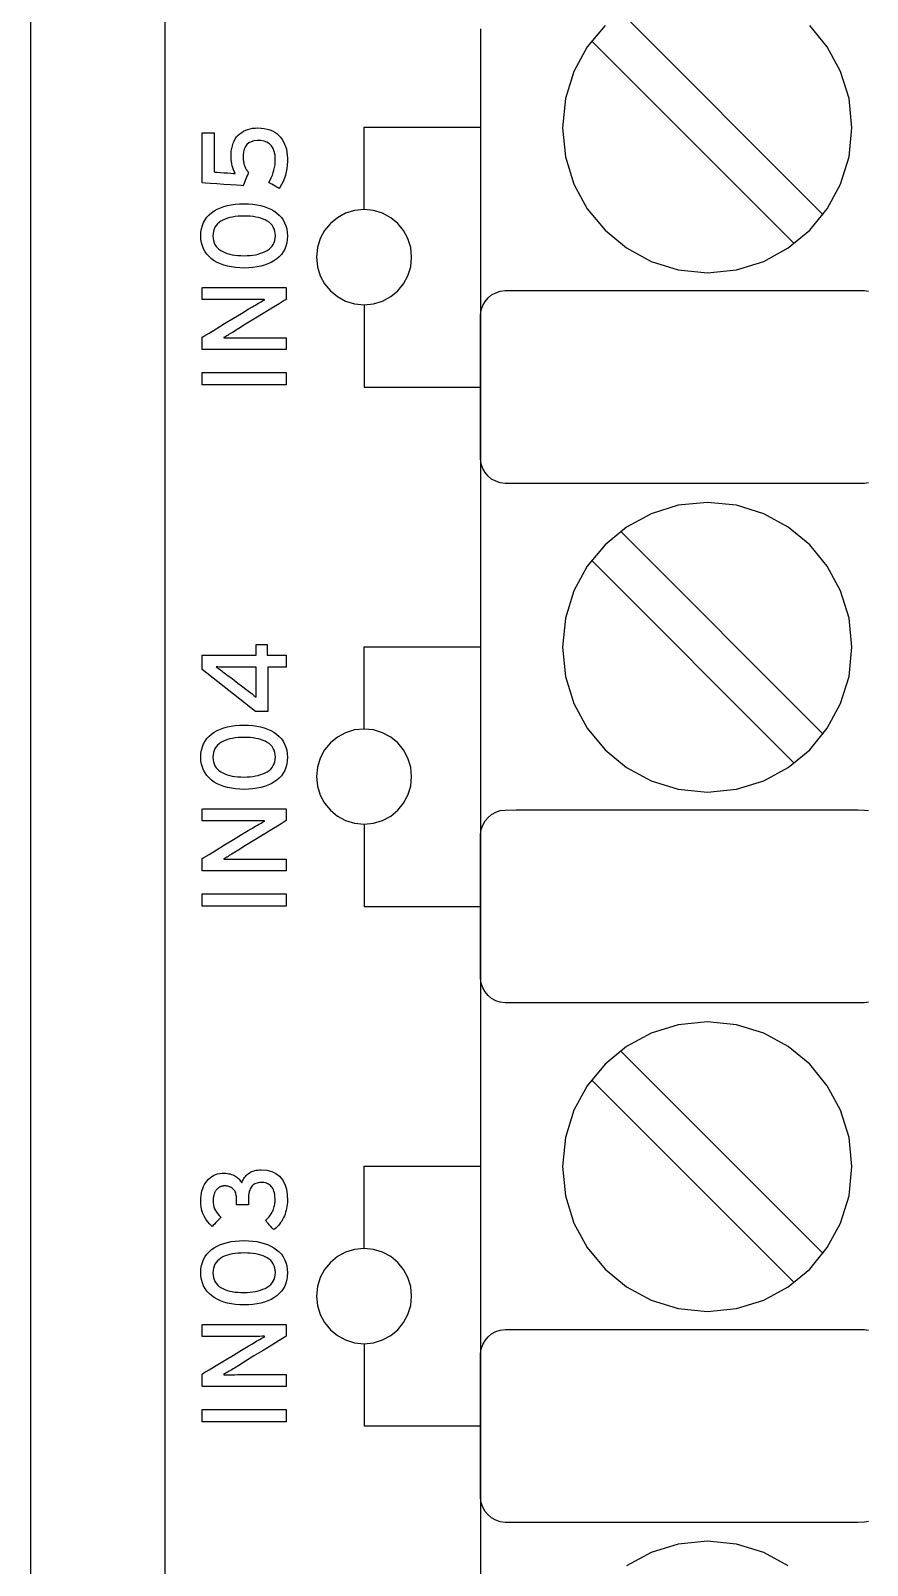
# Model space of a CAD drawing. Extents: x 1 to 47.7, y 0.2 to 35.
# Drawn here: x 31.778 to 32.745, y 10.574 to 12.347 of the extents above; entities that cross this region are included whole.
import ezdxf

# ---------------------------------------------------------------- set-up
doc = ezdxf.new("R2010")
doc.units = 0
doc.header["$MEASUREMENT"] = 0
doc.layers.add('8_0_____DWG', color=7, linetype='CONTINUOUS')

msp = doc.modelspace()

# ---------------------------------------------------------------- linework, layer by layer
at = {"layer": '8_0_____DWG'}
for points in [[(31.778, 10.4848), (31.778, 10.8852), (31.778, 11.2856), (31.778, 11.6853), (31.778, 12.0833), (31.778, 12.2815), (31.778, 12.479), (31.778, 12.6758), (31.778, 12.8716), (31.778, 13.0665), (31.778, 13.2603), (31.778, 13.453), (31.778, 13.6443), (31.778, 13.8343), (31.778, 14.0228)], [(31.9334, 10.5305), (31.9334, 10.6489), (31.9334, 10.7661), (31.9334, 10.8819), (31.9334, 10.9963), (31.9334, 11.1093), (31.9334, 11.2207), (31.9334, 11.3305), (31.9334, 11.4387), (31.9334, 11.5451), (31.9334, 11.6498), (31.9334, 11.7526), (31.9334, 11.8535), (31.9334, 11.9524), (31.9334, 12.0493), (31.9334, 12.144), (31.9334, 12.2366), (31.9334, 12.327), (31.9334, 12.4151)], [(32.6938, 12.1343), (32.4595, 12.3686)], [(32.298, 12.349), (32.298, 12.2325), (32.298, 12.1112), (32.298, 11.9854), (32.298, 11.8556), (32.298, 11.7222), (32.298, 11.5857), (32.298, 11.4465), (32.298, 11.3051), (32.298, 11.0174), (32.298, 10.7261), (32.298, 10.4349)], [(32.4418, 12.353), (32.4213, 12.3282), (32.4059, 12.2998), (32.3961, 12.2684), (32.3927, 12.2347), (32.3961, 12.201), (32.4059, 12.1695), (32.4213, 12.1411), (32.4418, 12.1163), (32.4666, 12.0959), (32.495, 12.0804), (32.5264, 12.0707), (32.5601, 12.0673), (32.5938, 12.0707), (32.6252, 12.0804), (32.6536, 12.0959), (32.6783, 12.1163), (32.6987, 12.1411), (32.7141, 12.1695), (32.7238, 12.201), (32.7272, 12.2347), (32.7238, 12.2684), (32.7141, 12.2998), (32.6987, 12.3282), (32.6783, 12.353)], [(32.6604, 12.1009), (32.4261, 12.3351)], [(32.1633, 12.1402), (32.1633, 12.2352), (32.298, 12.2352)], [(32.7462, 11.8246), (32.7416, 11.8239), (32.7341, 11.8238), (32.7019, 11.8238), (32.6478, 11.8238), (32.5801, 11.8238), (32.5071, 11.8238), (32.4371, 11.8238), (32.3783, 11.8238), (32.339, 11.8238), (32.3262, 11.8238), (32.3206, 11.8245), (32.3155, 11.8263), (32.3107, 11.8289), (32.3066, 11.8323), (32.3031, 11.8365), (32.3005, 11.8412), (32.2987, 11.8465), (32.2978, 11.8521), (32.2978, 11.8571), (32.2978, 11.8713), (32.2978, 11.8936), (32.2978, 11.9208), (32.2978, 11.9497), (32.2978, 11.9769), (32.2978, 11.9992), (32.2978, 12.0134), (32.2978, 12.0183), (32.2987, 12.024), (32.3005, 12.0292), (32.3031, 12.034), (32.3066, 12.0382), (32.3107, 12.0416), (32.3155, 12.0442), (32.3206, 12.0459), (32.3262, 12.0466), (32.339, 12.0467), (32.3783, 12.0467), (32.4371, 12.0467), (32.5071, 12.0467), (32.5801, 12.0467), (32.6478, 12.0467), (32.7019, 12.0467), (32.7341, 12.0467), (32.7416, 12.0466), (32.7463, 12.0459)], [(32.1633, 12.0302), (32.1633, 11.9352), (32.298, 11.9352)], [(32.0733, 11.9378), (31.9761, 11.9378), (31.9761, 11.9519), (32.0733, 11.9519), (32.0733, 11.9378)], [(32.6938, 11.5343), (32.4595, 11.7686)], [(32.6604, 11.5009), (32.4261, 11.7351)], [(32.0515, 11.6253), (32.0733, 11.6253), (32.0733, 11.6116), (32.0519, 11.6116), (32.0519, 11.5606), (32.038, 11.5606), (31.9761, 11.6091), (31.9761, 11.6253), (32.0386, 11.6253), (32.0386, 11.6377), (32.0515, 11.6377), (32.0515, 11.6253)], [(32.1633, 11.5402), (32.1633, 11.6352), (32.298, 11.6352)], [(32.7462, 11.2246), (32.7416, 11.2239), (32.7341, 11.2238), (32.7019, 11.2238), (32.6478, 11.2238), (32.5801, 11.2238), (32.5071, 11.2238), (32.4371, 11.2238), (32.3783, 11.2238), (32.339, 11.2238), (32.3262, 11.2238), (32.3206, 11.2245), (32.3155, 11.2262), (32.3107, 11.2289), (32.3066, 11.2323), (32.3031, 11.2365), (32.3005, 11.2412), (32.2987, 11.2465), (32.2978, 11.2521), (32.2978, 11.2571), (32.2978, 11.2713), (32.2978, 11.2936), (32.2978, 11.3208), (32.2978, 11.3497), (32.2978, 11.3769), (32.2978, 11.3992), (32.2978, 11.4134), (32.2978, 11.4183), (32.2987, 11.424), (32.3005, 11.4292), (32.3031, 11.434), (32.3066, 11.4381), (32.3107, 11.4416), (32.3155, 11.4442), (32.3206, 11.4459), (32.3262, 11.4466), (32.339, 11.4467), (32.3783, 11.4467), (32.4371, 11.4467), (32.5071, 11.4467), (32.5801, 11.4467), (32.6478, 11.4467), (32.7019, 11.4467), (32.7341, 11.4467), (32.7416, 11.4466), (32.7463, 11.4459)], [(32.1633, 11.4302), (32.1633, 11.3352), (32.298, 11.3352)], [(32.0733, 11.3356), (31.9761, 11.3356), (31.9761, 11.3497), (32.0733, 11.3497), (32.0733, 11.3356)], [(32.6938, 10.9343), (32.4595, 11.1686)], [(32.6604, 10.9009), (32.4261, 11.1351)], [(32.1633, 10.9402), (32.1633, 11.0352), (32.298, 11.0352)], [(32.7462, 10.6246), (32.7416, 10.6239), (32.7341, 10.6238), (32.7019, 10.6238), (32.6478, 10.6238), (32.5801, 10.6238), (32.5071, 10.6238), (32.4371, 10.6238), (32.3783, 10.6238), (32.3389, 10.6238), (32.3262, 10.6238), (32.3206, 10.6245), (32.3155, 10.6262), (32.3107, 10.6289), (32.3066, 10.6323), (32.3031, 10.6365), (32.3005, 10.6412), (32.2987, 10.6465), (32.2978, 10.6521), (32.2978, 10.6571), (32.2978, 10.6713), (32.2978, 10.6936), (32.2978, 10.7208), (32.2978, 10.7497), (32.2978, 10.7769), (32.2978, 10.7992), (32.2978, 10.8134), (32.2978, 10.8183), (32.2987, 10.824), (32.3005, 10.8292), (32.3031, 10.834), (32.3066, 10.8381), (32.3107, 10.8416), (32.3155, 10.8442), (32.3206, 10.8459), (32.3262, 10.8466), (32.3389, 10.8467), (32.3783, 10.8467), (32.4371, 10.8467), (32.5071, 10.8467), (32.5801, 10.8467), (32.6478, 10.8467), (32.7019, 10.8467), (32.7341, 10.8467), (32.7416, 10.8466), (32.7463, 10.8459)], [(32.1633, 10.8302), (32.1633, 10.7352), (32.298, 10.7352)], [(32.0733, 10.7401), (31.9761, 10.7401), (31.9761, 10.7542), (32.0733, 10.7542), (32.0733, 10.7401)], [(32.6536, 10.5734), (32.6252, 10.5888), (32.5938, 10.5986), (32.5601, 10.602), (32.5264, 10.5986), (32.495, 10.5888), (32.4666, 10.5734)]]:
    msp.add_lwpolyline(points, dxfattribs=at)
for points in [[(32.0403, 12.2345), (32.0442, 12.2343), (32.0479, 12.2339), (32.0513, 12.2332), (32.0545, 12.2323), (32.0574, 12.2311), (32.0601, 12.2296), (32.0626, 12.2279), (32.0648, 12.2259), (32.0668, 12.2237), (32.0686, 12.2212), (32.0701, 12.2186), (32.0715, 12.2159), (32.0726, 12.2129), (32.0735, 12.2098), (32.0741, 12.2065), (32.0746, 12.2031), (32.0748, 12.1994), (32.0748, 12.1956), (32.0746, 12.1916), (32.0741, 12.1877), (32.0734, 12.1838), (32.0724, 12.1801), (32.0712, 12.1764), (32.0697, 12.1727), (32.0679, 12.1692), (32.066, 12.1657), (32.0651, 12.1647), (32.0641, 12.1652), (32.0626, 12.1661), (32.0607, 12.1671), (32.0587, 12.1683), (32.0567, 12.1694), (32.055, 12.1704), (32.0537, 12.1711), (32.0532, 12.1714), (32.0546, 12.174), (32.0561, 12.177), (32.0573, 12.1799), (32.0583, 12.1829), (32.0592, 12.1859), (32.0599, 12.1889), (32.0604, 12.192), (32.0607, 12.195), (32.0607, 12.1983), (32.0604, 12.203), (32.0595, 12.2072), (32.0581, 12.2107), (32.0563, 12.2137), (32.0539, 12.2162), (32.0511, 12.218), (32.0477, 12.2193), (32.0438, 12.22), (32.0397, 12.2201), (32.0361, 12.2196), (32.033, 12.2186), (32.0303, 12.2172), (32.028, 12.2153), (32.0263, 12.2129), (32.0249, 12.21), (32.0241, 12.2067), (32.0236, 12.2029), (32.0236, 12.2003), (32.0236, 12.199), (32.0237, 12.1977), (32.0238, 12.1965), (32.024, 12.1953), (32.0242, 12.1942), (32.0244, 12.1931), (32.0247, 12.192), (32.025, 12.191), (32.0254, 12.19), (32.0258, 12.189), (32.0263, 12.1881), (32.0268, 12.1872), (32.0273, 12.1863), (32.0278, 12.1854), (32.0284, 12.1845), (32.0291, 12.1836), (32.0297, 12.1828), (32.0295, 12.1823), (32.0289, 12.1808), (32.028, 12.1787), (32.0271, 12.1763), (32.026, 12.1737), (32.025, 12.1713), (32.0242, 12.1694), (32.0237, 12.1681), (32.0235, 12.1678), (32.0211, 12.1679), (32.016, 12.1683), (32.0091, 12.1688), (32.0012, 12.1693), (31.9932, 12.1698), (31.9858, 12.1703), (31.9801, 12.1707), (31.9767, 12.171), (31.9761, 12.1714), (31.9761, 12.1752), (31.9761, 12.182), (31.9761, 12.1907), (31.9761, 12.2005), (31.9761, 12.2102), (31.9761, 12.2188), (31.9761, 12.2253), (31.9761, 12.2286), (31.9763, 12.2289), (31.9774, 12.2289), (31.9792, 12.2289), (31.9813, 12.2289), (31.9837, 12.2289), (31.986, 12.2289), (31.9879, 12.2289), (31.9893, 12.2289), (31.9899, 12.2289), (31.9899, 12.2276), (31.9899, 12.2235), (31.9899, 12.2174), (31.9899, 12.2101), (31.9899, 12.2024), (31.9899, 12.1951), (31.9899, 12.189), (31.9899, 12.1849), (31.99, 12.1836), (31.991, 12.1835), (31.9935, 12.1833), (31.9971, 12.1831), (32.0011, 12.1828), (32.0053, 12.1825), (32.0092, 12.1822), (32.0123, 12.1819), (32.0142, 12.1818), (32.0143, 12.1824), (32.0133, 12.1842), (32.0124, 12.1862), (32.0116, 12.1883), (32.011, 12.1906), (32.0105, 12.193), (32.0101, 12.1955), (32.0098, 12.1981), (32.0096, 12.2008), (32.0097, 12.2041), (32.0099, 12.2076), (32.0104, 12.2109), (32.0111, 12.2139), (32.012, 12.2168), (32.0131, 12.2194), (32.0145, 12.2218), (32.016, 12.2241), (32.0178, 12.2261), (32.0198, 12.2278), (32.0219, 12.2294), (32.0241, 12.2307), (32.0265, 12.2319), (32.029, 12.2328), (32.0316, 12.2336), (32.0344, 12.2341), (32.0373, 12.2344)], [(32.0245, 12.1469), (32.0297, 12.1468), (32.0346, 12.1464), (32.0393, 12.1458), (32.0437, 12.1449), (32.0479, 12.1437), (32.0518, 12.1423), (32.0556, 12.1406), (32.059, 12.1386), (32.0623, 12.1364), (32.0651, 12.1339), (32.0677, 12.1312), (32.0698, 12.1282), (32.0715, 12.125), (32.0729, 12.1216), (32.0739, 12.1178), (32.0746, 12.1139), (32.0749, 12.1097), (32.0746, 12.1055), (32.074, 12.1016), (32.0729, 12.0979), (32.0716, 12.0945), (32.0698, 12.0913), (32.0677, 12.0884), (32.0652, 12.0857), (32.0624, 12.0832), (32.0592, 12.081), (32.0558, 12.0791), (32.0521, 12.0774), (32.0482, 12.0759), (32.044, 12.0748), (32.0396, 12.0739), (32.0349, 12.0732), (32.03, 12.0728), (32.0248, 12.0727), (32.0196, 12.0728), (32.0147, 12.0732), (32.01, 12.0739), (32.0056, 12.0748), (32.0014, 12.076), (31.9974, 12.0774), (31.9937, 12.0792), (31.9902, 12.0811), (31.987, 12.0834), (31.9841, 12.0859), (31.9816, 12.0886), (31.9795, 12.0915), (31.9777, 12.0947), (31.9764, 12.0982), (31.9754, 12.1019), (31.9748, 12.1058), (31.9746, 12.1099), (31.9748, 12.1141), (31.9754, 12.1181), (31.9764, 12.1218), (31.9778, 12.1253), (31.9795, 12.1285), (31.9816, 12.1314), (31.9841, 12.1341), (31.9869, 12.1365), (31.9901, 12.1387), (31.9935, 12.1407), (31.9972, 12.1423), (32.0011, 12.1437), (32.0053, 12.1449), (32.0098, 12.1458), (32.0144, 12.1464), (32.0194, 12.1468)], [(32.0248, 12.1327), (32.0212, 12.1326), (32.0177, 12.1324), (32.0144, 12.132), (32.0112, 12.1315), (32.0082, 12.1309), (32.0054, 12.1301), (32.0027, 12.1291), (32.0001, 12.128), (31.9978, 12.1268), (31.9957, 12.1253), (31.9938, 12.1237), (31.9923, 12.1218), (31.991, 12.1198), (31.99, 12.1175), (31.9893, 12.1151), (31.9888, 12.1125), (31.9887, 12.1097), (31.9888, 12.1069), (31.9893, 12.1043), (31.99, 12.1019), (31.991, 12.0997), (31.9922, 12.0977), (31.9938, 12.0959), (31.9956, 12.0943), (31.9976, 12.0928), (32, 12.0916), (32.0025, 12.0905), (32.0051, 12.0895), (32.008, 12.0887), (32.0109, 12.088), (32.0141, 12.0875), (32.0174, 12.0872), (32.0209, 12.087), (32.0245, 12.0869), (32.0281, 12.087), (32.0316, 12.0872), (32.0349, 12.0876), (32.038, 12.0881), (32.041, 12.0888), (32.0438, 12.0897), (32.0465, 12.0907), (32.049, 12.0918), (32.0514, 12.0931), (32.0535, 12.0946), (32.0554, 12.0962), (32.057, 12.098), (32.0583, 12.1), (32.0594, 12.1022), (32.0601, 12.1046), (32.0606, 12.1072), (32.0608, 12.1099), (32.0606, 12.1128), (32.0601, 12.1154), (32.0594, 12.1178), (32.0584, 12.12), (32.0571, 12.122), (32.0555, 12.1239), (32.0536, 12.1255), (32.0515, 12.1269), (32.0491, 12.1282), (32.0466, 12.1292), (32.044, 12.1301), (32.0412, 12.1309), (32.0382, 12.1316), (32.0351, 12.1321), (32.0318, 12.1324), (32.0284, 12.1326)], [(32.2183, 12.0852), (32.2172, 12.0963), (32.214, 12.1066), (32.2089, 12.116), (32.2022, 12.1241), (32.1941, 12.1308), (32.1847, 12.1359), (32.1744, 12.1391), (32.1633, 12.1402), (32.1522, 12.1391), (32.1419, 12.1359), (32.1325, 12.1308), (32.1244, 12.1241), (32.1177, 12.116), (32.1126, 12.1066), (32.1094, 12.0963), (32.1083, 12.0852), (32.1094, 12.0741), (32.1126, 12.0638), (32.1177, 12.0545), (32.1244, 12.0463), (32.1325, 12.0396), (32.1419, 12.0345), (32.1522, 12.0313), (32.1633, 12.0302), (32.1744, 12.0313), (32.1847, 12.0345), (32.1941, 12.0396), (32.2022, 12.0463), (32.2089, 12.0545), (32.214, 12.0638), (32.2172, 12.0741)], [(32.0733, 12.0365), (32.0711, 12.0352), (32.0651, 12.0315), (32.0566, 12.0263), (32.0466, 12.0201), (32.0361, 12.0137), (32.0264, 12.0077), (32.0185, 12.0028), (32.0135, 11.9997), (32.0119, 11.9987), (32.0104, 11.9978), (32.0089, 11.997), (32.0075, 11.9961), (32.0061, 11.9953), (32.0047, 11.9945), (32.0034, 11.9937), (32.0021, 11.993), (32.0009, 11.9923), (32.0017, 11.992), (32.004, 11.992), (32.0065, 11.992), (32.0089, 11.992), (32.0115, 11.992), (32.0141, 11.992), (32.0169, 11.9921), (32.0196, 11.9921), (32.0225, 11.9921), (32.0243, 11.9921), (32.0288, 11.9921), (32.0356, 11.9921), (32.0438, 11.9921), (32.0524, 11.9921), (32.0606, 11.9921), (32.0674, 11.9921), (32.0719, 11.9921), (32.0733, 11.9921), (32.0733, 11.9915), (32.0733, 11.99), (32.0733, 11.9881), (32.0733, 11.9858), (32.0733, 11.9834), (32.0733, 11.9813), (32.0733, 11.9796), (32.0733, 11.9786), (32.0726, 11.9784), (32.0663, 11.9784), (32.0549, 11.9784), (32.04, 11.9784), (32.0235, 11.9784), (32.0071, 11.9784), (31.9927, 11.9784), (31.9818, 11.9784), (31.9764, 11.9784), (31.9761, 11.9787), (31.9761, 11.9799), (31.9761, 11.9817), (31.9761, 11.984), (31.9761, 11.9865), (31.9761, 11.9889), (31.9761, 11.9909), (31.9761, 11.9923), (31.9761, 11.9928), (31.9783, 11.9941), (31.9841, 11.9976), (31.9924, 12.0026), (32.0021, 12.0085), (32.0123, 12.0146), (32.0217, 12.0203), (32.0294, 12.025), (32.0343, 12.0279), (32.036, 12.0289), (32.0378, 12.0299), (32.0395, 12.031), (32.0412, 12.0319), (32.0428, 12.0328), (32.0444, 12.0337), (32.0458, 12.0346), (32.0473, 12.0354), (32.0486, 12.0361), (32.0479, 12.0364), (32.0455, 12.0364), (32.043, 12.0363), (32.0404, 12.0363), (32.0378, 12.0363), (32.0351, 12.0363), (32.0324, 12.0363), (32.0296, 12.0363), (32.0267, 12.0363), (32.0249, 12.0363), (32.0204, 12.0363), (32.0136, 12.0363), (32.0055, 12.0363), (31.9969, 12.0363), (31.9888, 12.0363), (31.982, 12.0363), (31.9775, 12.0363), (31.9761, 12.0363), (31.9761, 12.0369), (31.9761, 12.0383), (31.9761, 12.0403), (31.9761, 12.0426), (31.9761, 12.045), (31.9761, 12.0471), (31.9761, 12.0488), (31.9761, 12.0498), (31.9768, 12.05), (31.9831, 12.05), (31.9946, 12.05), (32.0094, 12.05), (32.0259, 12.05), (32.0423, 12.05), (32.0567, 12.05), (32.0676, 12.05), (32.073, 12.05), (32.0733, 12.0497), (32.0733, 12.0486), (32.0733, 12.0469), (32.0733, 12.0447), (32.0733, 12.0424), (32.0733, 12.0402), (32.0733, 12.0383), (32.0733, 12.037)], [(32.5601, 11.4673), (32.5938, 11.4707), (32.6252, 11.4804), (32.6536, 11.4959), (32.6783, 11.5163), (32.6987, 11.5411), (32.7141, 11.5695), (32.7238, 11.601), (32.7272, 11.6347), (32.7238, 11.6684), (32.7141, 11.6998), (32.6987, 11.7282), (32.6783, 11.753), (32.6536, 11.7734), (32.6252, 11.7888), (32.5938, 11.7986), (32.5601, 11.802), (32.5264, 11.7986), (32.495, 11.7888), (32.4666, 11.7734), (32.4418, 11.753), (32.4213, 11.7282), (32.4059, 11.6998), (32.3961, 11.6684), (32.3927, 11.6347), (32.3961, 11.601), (32.4059, 11.5695), (32.4213, 11.5411), (32.4418, 11.5163), (32.4666, 11.4959), (32.495, 11.4804), (32.5264, 11.4707)], [(31.9925, 11.612), (31.9936, 11.6112), (31.9948, 11.6103), (31.9961, 11.6094), (31.9974, 11.6084), (31.9988, 11.6074), (32.0002, 11.6063), (32.0017, 11.6052), (32.0033, 11.604), (32.0043, 11.6032), (32.0062, 11.6018), (32.0093, 11.5995), (32.0133, 11.5965), (32.0175, 11.5933), (32.0215, 11.5902), (32.0249, 11.5876), (32.0272, 11.5859), (32.0281, 11.5852), (32.0297, 11.584), (32.0311, 11.5829), (32.0325, 11.5818), (32.0338, 11.5807), (32.0351, 11.5797), (32.0363, 11.5787), (32.0374, 11.5777), (32.0385, 11.5768), (32.0388, 11.5776), (32.0388, 11.5792), (32.0388, 11.5809), (32.0388, 11.5826), (32.0387, 11.5844), (32.0387, 11.5863), (32.0387, 11.5882), (32.0387, 11.5902), (32.0386, 11.5917), (32.0386, 11.5929), (32.0386, 11.5953), (32.0386, 11.5984), (32.0386, 11.6019), (32.0386, 11.6053), (32.0386, 11.6084), (32.0386, 11.6106), (32.0386, 11.6115), (32.0378, 11.6116), (32.0351, 11.6116), (32.0311, 11.6116), (32.0263, 11.6116), (32.0212, 11.6116), (32.0166, 11.6116), (32.0129, 11.6116), (32.0106, 11.6116), (32.0092, 11.6116), (32.0068, 11.6116), (32.0045, 11.6117), (32.0023, 11.6117), (32.0002, 11.6117), (31.9981, 11.6118), (31.9962, 11.6118), (31.9943, 11.6119)], [(32.0245, 11.5448), (32.0297, 11.5446), (32.0346, 11.5442), (32.0393, 11.5436), (32.0437, 11.5427), (32.0479, 11.5415), (32.0518, 11.5401), (32.0556, 11.5384), (32.059, 11.5364), (32.0623, 11.5342), (32.0651, 11.5317), (32.0677, 11.529), (32.0698, 11.5261), (32.0715, 11.5228), (32.0729, 11.5194), (32.0739, 11.5157), (32.0746, 11.5117), (32.0749, 11.5075), (32.0746, 11.5033), (32.074, 11.4994), (32.0729, 11.4957), (32.0716, 11.4923), (32.0698, 11.4891), (32.0677, 11.4862), (32.0652, 11.4835), (32.0624, 11.481), (32.0592, 11.4788), (32.0558, 11.4769), (32.0521, 11.4752), (32.0482, 11.4738), (32.044, 11.4726), (32.0396, 11.4717), (32.0349, 11.471), (32.03, 11.4706), (32.0248, 11.4705), (32.0196, 11.4706), (32.0147, 11.471), (32.01, 11.4717), (32.0056, 11.4726), (32.0014, 11.4738), (31.9974, 11.4753), (31.9937, 11.477), (31.9902, 11.4789), (31.987, 11.4812), (31.9841, 11.4837), (31.9816, 11.4864), (31.9795, 11.4894), (31.9777, 11.4926), (31.9764, 11.496), (31.9754, 11.4997), (31.9748, 11.5036), (31.9746, 11.5078), (31.9748, 11.512), (31.9754, 11.5159), (31.9764, 11.5196), (31.9778, 11.5231), (31.9795, 11.5263), (31.9816, 11.5292), (31.9841, 11.5319), (31.9869, 11.5344), (31.9901, 11.5365), (31.9935, 11.5385), (31.9972, 11.5401), (32.0011, 11.5415), (32.0053, 11.5427), (32.0098, 11.5436), (32.0144, 11.5442), (32.0194, 11.5446)], [(32.2183, 11.4852), (32.2172, 11.4963), (32.214, 11.5066), (32.2089, 11.516), (32.2022, 11.5241), (32.1941, 11.5308), (32.1847, 11.5359), (32.1744, 11.5391), (32.1633, 11.5402), (32.1522, 11.5391), (32.1419, 11.5359), (32.1325, 11.5308), (32.1244, 11.5241), (32.1177, 11.516), (32.1126, 11.5066), (32.1094, 11.4963), (32.1083, 11.4852), (32.1094, 11.4741), (32.1126, 11.4638), (32.1177, 11.4545), (32.1244, 11.4463), (32.1325, 11.4396), (32.1419, 11.4345), (32.1522, 11.4313), (32.1633, 11.4302), (32.1744, 11.4313), (32.1847, 11.4345), (32.1941, 11.4396), (32.2022, 11.4463), (32.2089, 11.4545), (32.214, 11.4638), (32.2172, 11.4741)], [(32.0248, 11.5305), (32.0212, 11.5304), (32.0177, 11.5302), (32.0144, 11.5299), (32.0112, 11.5294), (32.0082, 11.5287), (32.0054, 11.5279), (32.0027, 11.527), (32.0001, 11.5259), (31.9978, 11.5246), (31.9957, 11.5231), (31.9938, 11.5215), (31.9923, 11.5196), (31.991, 11.5176), (31.99, 11.5154), (31.9893, 11.5129), (31.9888, 11.5103), (31.9887, 11.5075), (31.9888, 11.5047), (31.9893, 11.5022), (31.99, 11.4998), (31.991, 11.4976), (31.9922, 11.4955), (31.9938, 11.4937), (31.9956, 11.4921), (31.9976, 11.4907), (32, 11.4894), (32.0025, 11.4883), (32.0051, 11.4873), (32.008, 11.4865), (32.0109, 11.4858), (32.0141, 11.4853), (32.0174, 11.485), (32.0209, 11.4848), (32.0245, 11.4847), (32.0281, 11.4848), (32.0316, 11.485), (32.0349, 11.4854), (32.038, 11.486), (32.041, 11.4866), (32.0438, 11.4875), (32.0465, 11.4885), (32.049, 11.4896), (32.0514, 11.4909), (32.0535, 11.4924), (32.0554, 11.494), (32.057, 11.4958), (32.0583, 11.4979), (32.0594, 11.5), (32.0601, 11.5024), (32.0606, 11.505), (32.0608, 11.5078), (32.0606, 11.5106), (32.0601, 11.5132), (32.0594, 11.5156), (32.0584, 11.5178), (32.0571, 11.5198), (32.0555, 11.5217), (32.0536, 11.5233), (32.0515, 11.5247), (32.0491, 11.526), (32.0466, 11.527), (32.044, 11.528), (32.0412, 11.5287), (32.0382, 11.5294), (32.0351, 11.5299), (32.0318, 11.5302), (32.0284, 11.5304)], [(32.0733, 11.4344), (32.0711, 11.433), (32.0651, 11.4293), (32.0566, 11.4241), (32.0466, 11.4179), (32.0361, 11.4115), (32.0264, 11.4055), (32.0185, 11.4006), (32.0135, 11.3975), (32.0119, 11.3966), (32.0104, 11.3956), (32.0089, 11.3948), (32.0075, 11.3939), (32.0061, 11.3931), (32.0047, 11.3923), (32.0034, 11.3915), (32.0021, 11.3908), (32.0009, 11.3901), (32.0017, 11.3898), (32.004, 11.3898), (32.0065, 11.3898), (32.0089, 11.3898), (32.0115, 11.3898), (32.0141, 11.3899), (32.0169, 11.3899), (32.0196, 11.3899), (32.0225, 11.3899), (32.0243, 11.3899), (32.0288, 11.3899), (32.0356, 11.3899), (32.0438, 11.3899), (32.0524, 11.3899), (32.0606, 11.3899), (32.0674, 11.3899), (32.0719, 11.3899), (32.0733, 11.3899), (32.0733, 11.3893), (32.0733, 11.3879), (32.0733, 11.3859), (32.0733, 11.3836), (32.0733, 11.3813), (32.0733, 11.3791), (32.0733, 11.3774), (32.0733, 11.3764), (32.0726, 11.3762), (32.0663, 11.3762), (32.0549, 11.3762), (32.04, 11.3762), (32.0235, 11.3762), (32.0071, 11.3762), (31.9927, 11.3762), (31.9818, 11.3762), (31.9764, 11.3762), (31.9761, 11.3765), (31.9761, 11.3777), (31.9761, 11.3796), (31.9761, 11.3818), (31.9761, 11.3843), (31.9761, 11.3867), (31.9761, 11.3887), (31.9761, 11.3901), (31.9761, 11.3906), (31.9783, 11.3919), (31.9841, 11.3954), (31.9924, 11.4004), (32.0021, 11.4063), (32.0123, 11.4124), (32.0217, 11.4182), (32.0294, 11.4228), (32.0343, 11.4257), (32.036, 11.4267), (32.0378, 11.4278), (32.0395, 11.4288), (32.0412, 11.4297), (32.0428, 11.4307), (32.0444, 11.4315), (32.0458, 11.4324), (32.0473, 11.4332), (32.0486, 11.4339), (32.0479, 11.4342), (32.0455, 11.4342), (32.043, 11.4342), (32.0404, 11.4341), (32.0378, 11.4341), (32.0351, 11.4341), (32.0324, 11.4341), (32.0296, 11.4341), (32.0267, 11.4341), (32.0249, 11.4341), (32.0204, 11.4341), (32.0136, 11.4341), (32.0055, 11.4341), (31.9969, 11.4341), (31.9888, 11.4341), (31.982, 11.4341), (31.9775, 11.4341), (31.9761, 11.4341), (31.9761, 11.4347), (31.9761, 11.4362), (31.9761, 11.4381), (31.9761, 11.4404), (31.9761, 11.4428), (31.9761, 11.4449), (31.9761, 11.4466), (31.9761, 11.4476), (31.9768, 11.4478), (31.9831, 11.4478), (31.9946, 11.4478), (32.0094, 11.4478), (32.0259, 11.4478), (32.0423, 11.4478), (32.0567, 11.4478), (32.0676, 11.4478), (32.073, 11.4478), (32.0733, 11.4475), (32.0733, 11.4464), (32.0733, 11.4447), (32.0733, 11.4425), (32.0733, 11.4402), (32.0733, 11.438), (32.0733, 11.4362), (32.0733, 11.4348)], [(32.5601, 10.8673), (32.5938, 10.8707), (32.6252, 10.8804), (32.6536, 10.8959), (32.6783, 10.9163), (32.6987, 10.9411), (32.7141, 10.9695), (32.7238, 11.001), (32.7272, 11.0347), (32.7238, 11.0684), (32.7141, 11.0998), (32.6987, 11.1282), (32.6783, 11.153), (32.6536, 11.1734), (32.6252, 11.1888), (32.5938, 11.1986), (32.5601, 11.202), (32.5264, 11.1986), (32.495, 11.1888), (32.4666, 11.1734), (32.4418, 11.153), (32.4213, 11.1282), (32.4059, 11.0998), (32.3961, 11.0684), (32.3927, 11.0347), (32.3961, 11.001), (32.4059, 10.9695), (32.4213, 10.9411), (32.4418, 10.9163), (32.4666, 10.8959), (32.495, 10.8804), (32.5264, 10.8707)], [(32.0444, 11.031), (32.0509, 11.0305), (32.0566, 11.029), (32.0615, 11.0267), (32.0656, 11.0235), (32.069, 11.0195), (32.0716, 11.0146), (32.0735, 11.0088), (32.0745, 11.0021), (32.0748, 10.9954), (32.0747, 10.9931), (32.0745, 10.9909), (32.0742, 10.9886), (32.0738, 10.9864), (32.0733, 10.9842), (32.0727, 10.9821), (32.072, 10.9799), (32.0712, 10.9778), (32.0703, 10.9758), (32.0692, 10.9737), (32.0681, 10.9718), (32.0669, 10.97), (32.0656, 10.9683), (32.0643, 10.9667), (32.0628, 10.9652), (32.0613, 10.9638), (32.0597, 10.9625), (32.0587, 10.9619), (32.0581, 10.9626), (32.057, 10.9638), (32.0556, 10.9654), (32.054, 10.9672), (32.0525, 10.969), (32.0511, 10.9706), (32.05, 10.9719), (32.0494, 10.9725), (32.05, 10.9732), (32.0512, 10.9743), (32.0523, 10.9754), (32.0534, 10.9765), (32.0543, 10.9777), (32.0552, 10.979), (32.0561, 10.9802), (32.0568, 10.9815), (32.0575, 10.9829), (32.0581, 10.9842), (32.0587, 10.9856), (32.0591, 10.9871), (32.0595, 10.9885), (32.0599, 10.9899), (32.0601, 10.9913), (32.0603, 10.9927), (32.0604, 10.9941), (32.0605, 10.9955), (32.0604, 10.9979), (32.0603, 11.0002), (32.06, 11.0024), (32.0597, 11.0043), (32.0592, 11.0062), (32.0586, 11.0078), (32.0579, 11.0093), (32.0571, 11.0106), (32.0561, 11.0118), (32.0552, 11.0128), (32.0541, 11.0136), (32.0529, 11.0144), (32.0517, 11.015), (32.0504, 11.0155), (32.049, 11.0159), (32.0475, 11.0162), (32.0459, 11.0163), (32.0442, 11.0164), (32.0426, 11.0163), (32.041, 11.0161), (32.0396, 11.0157), (32.0382, 11.0153), (32.037, 11.0147), (32.0359, 11.0141), (32.0348, 11.0133), (32.0339, 11.0124), (32.0331, 11.0113), (32.0324, 11.0102), (32.0317, 11.009), (32.0312, 11.0077), (32.0307, 11.0064), (32.0304, 11.005), (32.0301, 11.0035), (32.0299, 11.0019), (32.0298, 11.0003), (32.0298, 10.9992), (32.0298, 10.9987), (32.0298, 10.9977), (32.0298, 10.9963), (32.0298, 10.9949), (32.0298, 10.9934), (32.0298, 10.9921), (32.0298, 10.9911), (32.0298, 10.9905), (32.0297, 10.9905), (32.0287, 10.9905), (32.0269, 10.9905), (32.0248, 10.9905), (32.0224, 10.9905), (32.0201, 10.9905), (32.0181, 10.9905), (32.0165, 10.9905), (32.0158, 10.9905), (32.0157, 10.9906), (32.0157, 10.9913), (32.0157, 10.9924), (32.0157, 10.9938), (32.0157, 10.9952), (32.0157, 10.9967), (32.0157, 10.9979), (32.0157, 10.9988), (32.0157, 10.9992), (32.0157, 11.0004), (32.0155, 11.0018), (32.0153, 11.0032), (32.015, 11.0044), (32.0145, 11.0055), (32.014, 11.0066), (32.0133, 11.0076), (32.0126, 11.0084), (32.0117, 11.0092), (32.0108, 11.0099), (32.0099, 11.0105), (32.0089, 11.0111), (32.0079, 11.0115), (32.0069, 11.0119), (32.0057, 11.0121), (32.0046, 11.0123), (32.0034, 11.0124), (32.0023, 11.0125), (32.0018, 11.0125), (32.0013, 11.0124), (32.0008, 11.0124), (32.0003, 11.0123), (31.9998, 11.0122), (31.9993, 11.0121), (31.9988, 11.012), (31.9982, 11.0119), (31.9977, 11.0117), (31.9972, 11.0115), (31.9967, 11.0113), (31.9962, 11.011), (31.9957, 11.0106), (31.9952, 11.0103), (31.9947, 11.0099), (31.9943, 11.0095), (31.9938, 11.0091), (31.9934, 11.0086), (31.9929, 11.0082), (31.9925, 11.0076), (31.9921, 11.0071), (31.9917, 11.0065), (31.9913, 11.0059), (31.9909, 11.0052), (31.9906, 11.0045), (31.9903, 11.0038), (31.99, 11.003), (31.9898, 11.0022), (31.9895, 11.0013), (31.9894, 11.0004), (31.9892, 10.9994), (31.9891, 10.9984), (31.989, 10.9973), (31.989, 10.9962), (31.9889, 10.995), (31.989, 10.993), (31.9893, 10.9906), (31.9898, 10.9883), (31.9906, 10.9861), (31.9916, 10.984), (31.9928, 10.982), (31.9942, 10.98), (31.9958, 10.9781), (31.9977, 10.9763), (31.9977, 10.9758), (31.9968, 10.9749), (31.9955, 10.9735), (31.9938, 10.9719), (31.9921, 10.9701), (31.9905, 10.9684), (31.989, 10.967), (31.9881, 10.966), (31.9877, 10.9656), (31.9849, 10.9683), (31.9825, 10.9712), (31.9804, 10.9742), (31.9786, 10.9774), (31.9771, 10.9807), (31.976, 10.9842), (31.9752, 10.9878), (31.9747, 10.9916), (31.9746, 10.9954), (31.9747, 10.9984), (31.975, 11.0013), (31.9754, 11.0041), (31.976, 11.0068), (31.9768, 11.0093), (31.9778, 11.0118), (31.979, 11.0141), (31.9803, 11.0163), (31.9818, 11.0184), (31.9835, 11.0202), (31.9853, 11.0219), (31.9872, 11.0233), (31.9894, 11.0245), (31.9916, 11.0255), (31.994, 11.0262), (31.9966, 11.0267), (31.9993, 11.027), (32.0018, 11.0271), (32.0036, 11.027), (32.0054, 11.0268), (32.0071, 11.0265), (32.0086, 11.0262), (32.0101, 11.0258), (32.0115, 11.0253), (32.0128, 11.0247), (32.014, 11.0241), (32.0151, 11.0234), (32.0161, 11.0226), (32.0171, 11.0218), (32.0181, 11.021), (32.019, 11.0201), (32.0198, 11.0191), (32.0206, 11.0181), (32.0213, 11.0171), (32.022, 11.016), (32.0225, 11.0168), (32.023, 11.0182), (32.0237, 11.0196), (32.0244, 11.021), (32.0252, 11.0222), (32.0262, 11.0234), (32.0272, 11.0245), (32.0283, 11.0256), (32.0295, 11.0265), (32.0308, 11.0275), (32.0322, 11.0283), (32.0337, 11.029), (32.0352, 11.0296), (32.0369, 11.0301), (32.0386, 11.0305), (32.0405, 11.0307), (32.0424, 11.0309)], [(32.0245, 10.9492), (32.0297, 10.9491), (32.0346, 10.9487), (32.0393, 10.9481), (32.0437, 10.9472), (32.0479, 10.946), (32.0518, 10.9446), (32.0556, 10.9429), (32.059, 10.9409), (32.0623, 10.9387), (32.0651, 10.9362), (32.0677, 10.9335), (32.0698, 10.9305), (32.0715, 10.9273), (32.0729, 10.9239), (32.0739, 10.9202), (32.0746, 10.9162), (32.0749, 10.912), (32.0746, 10.9078), (32.074, 10.9039), (32.0729, 10.9002), (32.0716, 10.8968), (32.0698, 10.8936), (32.0677, 10.8907), (32.0652, 10.888), (32.0624, 10.8855), (32.0592, 10.8833), (32.0558, 10.8814), (32.0521, 10.8797), (32.0482, 10.8783), (32.044, 10.8771), (32.0396, 10.8762), (32.0349, 10.8755), (32.03, 10.8751), (32.0248, 10.875), (32.0196, 10.8751), (32.0147, 10.8755), (32.01, 10.8762), (32.0056, 10.8771), (32.0014, 10.8783), (31.9974, 10.8797), (31.9937, 10.8815), (31.9902, 10.8834), (31.987, 10.8857), (31.9841, 10.8882), (31.9816, 10.8909), (31.9795, 10.8938), (31.9777, 10.897), (31.9764, 10.9005), (31.9754, 10.9042), (31.9748, 10.9081), (31.9746, 10.9123), (31.9748, 10.9165), (31.9754, 10.9204), (31.9764, 10.9241), (31.9778, 10.9276), (31.9795, 10.9308), (31.9816, 10.9337), (31.9841, 10.9364), (31.9869, 10.9389), (31.9901, 10.941), (31.9935, 10.943), (31.9972, 10.9446), (32.0011, 10.946), (32.0053, 10.9472), (32.0098, 10.9481), (32.0144, 10.9487), (32.0194, 10.9491)], [(32.2183, 10.8852), (32.2172, 10.8963), (32.214, 10.9066), (32.2089, 10.9159), (32.2022, 10.9241), (32.1941, 10.9308), (32.1847, 10.9359), (32.1744, 10.9391), (32.1633, 10.9402), (32.1522, 10.9391), (32.1419, 10.9359), (32.1325, 10.9308), (32.1244, 10.9241), (32.1177, 10.9159), (32.1126, 10.9066), (32.1094, 10.8963), (32.1083, 10.8852), (32.1094, 10.8741), (32.1126, 10.8638), (32.1177, 10.8545), (32.1244, 10.8463), (32.1325, 10.8396), (32.1419, 10.8345), (32.1522, 10.8313), (32.1633, 10.8302), (32.1744, 10.8313), (32.1847, 10.8345), (32.1941, 10.8396), (32.2022, 10.8463), (32.2089, 10.8545), (32.214, 10.8638), (32.2172, 10.8741)], [(32.0248, 10.935), (32.0212, 10.9349), (32.0177, 10.9347), (32.0144, 10.9344), (32.0112, 10.9339), (32.0082, 10.9332), (32.0054, 10.9324), (32.0027, 10.9315), (32.0001, 10.9304), (31.9978, 10.9291), (31.9957, 10.9276), (31.9938, 10.926), (31.9923, 10.9241), (31.991, 10.9221), (31.99, 10.9199), (31.9893, 10.9174), (31.9888, 10.9148), (31.9887, 10.912), (31.9888, 10.9092), (31.9893, 10.9066), (31.99, 10.9043), (31.991, 10.9021), (31.9922, 10.9), (31.9938, 10.8982), (31.9956, 10.8966), (31.9976, 10.8951), (32, 10.8939), (32.0025, 10.8928), (32.0051, 10.8918), (32.008, 10.891), (32.0109, 10.8903), (32.0141, 10.8898), (32.0174, 10.8895), (32.0209, 10.8893), (32.0245, 10.8892), (32.0281, 10.8893), (32.0316, 10.8895), (32.0349, 10.8899), (32.038, 10.8905), (32.041, 10.8911), (32.0438, 10.892), (32.0465, 10.893), (32.049, 10.8941), (32.0514, 10.8954), (32.0535, 10.8969), (32.0554, 10.8985), (32.057, 10.9003), (32.0583, 10.9024), (32.0594, 10.9045), (32.0601, 10.9069), (32.0606, 10.9095), (32.0608, 10.9123), (32.0606, 10.9151), (32.0601, 10.9177), (32.0594, 10.9201), (32.0584, 10.9223), (32.0571, 10.9244), (32.0555, 10.9262), (32.0536, 10.9278), (32.0515, 10.9292), (32.0491, 10.9305), (32.0466, 10.9315), (32.044, 10.9325), (32.0412, 10.9332), (32.0382, 10.9339), (32.0351, 10.9344), (32.0318, 10.9347), (32.0284, 10.9349)], [(32.0733, 10.8388), (32.0711, 10.8375), (32.0651, 10.8338), (32.0566, 10.8286), (32.0466, 10.8224), (32.0361, 10.816), (32.0264, 10.81), (32.0185, 10.8051), (32.0135, 10.802), (32.0119, 10.8011), (32.0104, 10.8001), (32.0089, 10.7993), (32.0075, 10.7984), (32.0061, 10.7976), (32.0047, 10.7968), (32.0034, 10.796), (32.0021, 10.7953), (32.0009, 10.7946), (32.0017, 10.7943), (32.004, 10.7943), (32.0065, 10.7943), (32.0089, 10.7943), (32.0115, 10.7943), (32.0141, 10.7943), (32.0169, 10.7944), (32.0196, 10.7944), (32.0225, 10.7944), (32.0243, 10.7944), (32.0288, 10.7944), (32.0356, 10.7944), (32.0438, 10.7944), (32.0524, 10.7944), (32.0606, 10.7944), (32.0674, 10.7944), (32.0719, 10.7944), (32.0733, 10.7944), (32.0733, 10.7938), (32.0733, 10.7923), (32.0733, 10.7904), (32.0733, 10.7881), (32.0733, 10.7857), (32.0733, 10.7836), (32.0733, 10.7819), (32.0733, 10.7809), (32.0726, 10.7807), (32.0663, 10.7807), (32.0549, 10.7807), (32.04, 10.7807), (32.0235, 10.7807), (32.0071, 10.7807), (31.9927, 10.7807), (31.9818, 10.7807), (31.9764, 10.7807), (31.9761, 10.781), (31.9761, 10.7822), (31.9761, 10.7841), (31.9761, 10.7863), (31.9761, 10.7888), (31.9761, 10.7912), (31.9761, 10.7932), (31.9761, 10.7946), (31.9761, 10.7951), (31.9783, 10.7964), (31.9841, 10.7999), (31.9924, 10.8049), (32.0021, 10.8108), (32.0123, 10.8169), (32.0217, 10.8227), (32.0294, 10.8273), (32.0343, 10.8302), (32.036, 10.8312), (32.0378, 10.8323), (32.0395, 10.8333), (32.0412, 10.8342), (32.0428, 10.8352), (32.0444, 10.836), (32.0458, 10.8369), (32.0473, 10.8377), (32.0486, 10.8384), (32.0479, 10.8387), (32.0455, 10.8387), (32.043, 10.8386), (32.0404, 10.8386), (32.0378, 10.8386), (32.0351, 10.8386), (32.0324, 10.8386), (32.0296, 10.8386), (32.0267, 10.8386), (32.0249, 10.8386), (32.0204, 10.8386), (32.0136, 10.8386), (32.0055, 10.8386), (31.9969, 10.8386), (31.9888, 10.8386), (31.982, 10.8386), (31.9775, 10.8386), (31.9761, 10.8386), (31.9761, 10.8392), (31.9761, 10.8407), (31.9761, 10.8426), (31.9761, 10.8449), (31.9761, 10.8473), (31.9761, 10.8494), (31.9761, 10.8511), (31.9761, 10.8521), (31.9768, 10.8523), (31.9831, 10.8523), (31.9946, 10.8523), (32.0094, 10.8523), (32.0259, 10.8523), (32.0423, 10.8523), (32.0567, 10.8523), (32.0676, 10.8523), (32.073, 10.8523), (32.0733, 10.852), (32.0733, 10.8509), (32.0733, 10.8492), (32.0733, 10.847), (32.0733, 10.8447), (32.0733, 10.8425), (32.0733, 10.8406), (32.0733, 10.8393)]]:
    msp.add_lwpolyline(points, close=True, dxfattribs=at)

doc.saveas('drawing.dxf')
